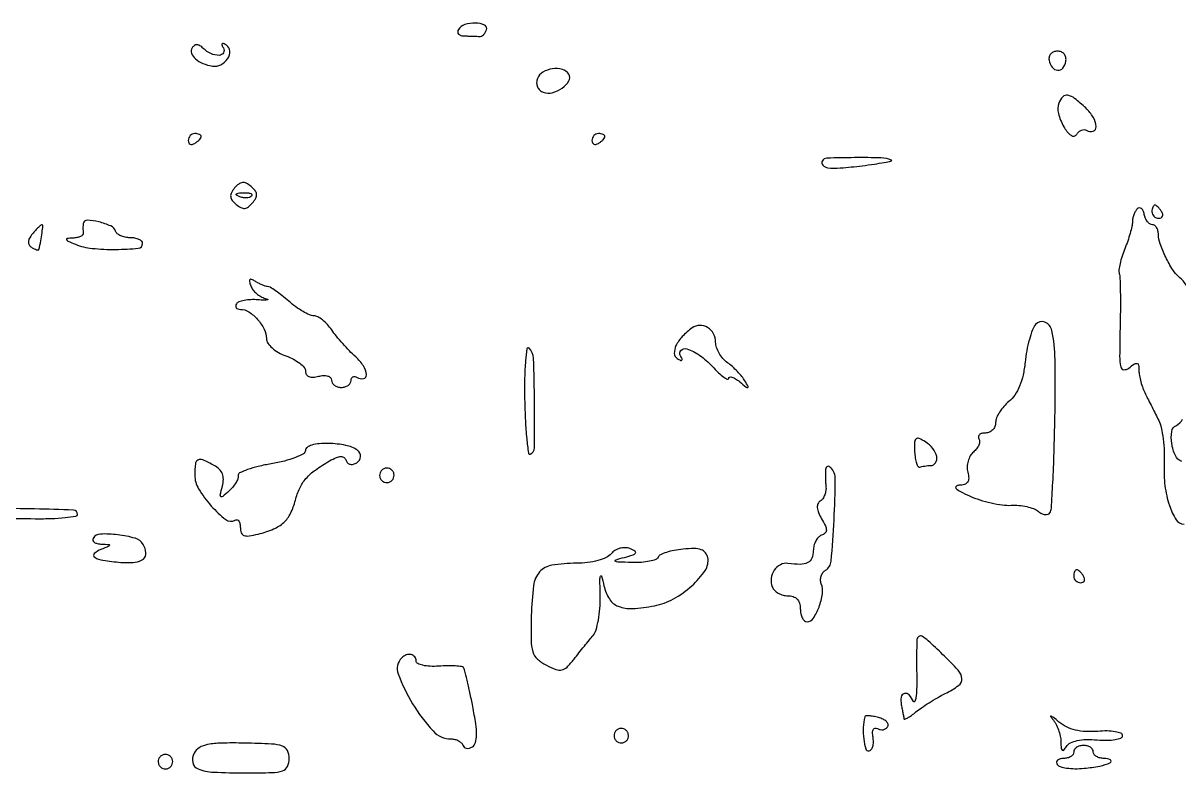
# Model space of a CAD drawing. Extents: x 0 to 5034, y 0 to 2560.
# Drawn here: x 197.6 to 375.1, y 159.8 to 275 of the extents above; entities that cross this region are included whole.
import ezdxf

# ---------------------------------------------------------------- set-up
doc = ezdxf.new("R2010")
doc.units = 0

msp = doc.modelspace()

# ---------------------------------------------------------------- linework, layer by layer
for points in [[(264.5, 274, 0.139169), (264.392057, 273.620352, 0.191142), (264.521475, 273.29375, 0.138808), (264.889346, 273.073267, 0.066118), (265.440983, 273, -0.004235), (266.091034, 272.994494, -0.003971), (266.755008, 272.977969, -0.003954), (267.343834, 272.953971, -0.013611), (267.725, 272.925, 0.136666), (268.028942, 272.976726, 0.076449), (268.342292, 273.187813, 0.06671), (268.617283, 273.519541, 0.059365), (268.808333, 273.925, 0.381613), (268.488239, 274.666822, 0.104608), (267.136589, 274.977413, 0.077415), (265.475169, 274.748167, 0.183412)], [(223.596556, 271.156231, 0.231292), (223.516479, 270.349891, 0.121885), (224.09651, 269.498742, 0.084922), (225.24153, 268.779907, 0.06018), (226.706312, 268.373016, 0.157933), (227.991653, 268.583799, 0.124181), (229.055987, 269.522803, 0.158332), (229.399398, 270.687518, 0.25265), (228.89405, 271.565481, 0.025211), (228.401046, 271.836839, 0.295997), (228.193627, 271.811237, 0.339828), (228.151809, 271.621791, 0.028924), (228.404508, 271.154508, -0.279231), (228.411197, 270.409971, -0.258913), (227.746776, 270.022023, -0.112709), (226.470797, 270.284239, -0.089802), (225.312868, 271.087132, 0.052882), (224.796022, 271.504856, 0.134255), (224.339883, 271.649539, 0.169123), (223.941485, 271.52855, 0.097131)], [(355.208773, 269.280512, 0.107802), (355.700228, 268.185485, 0.217734), (356.510302, 267.737258, 0.244588), (357.30442, 268.075956, 0.125055), (357.777532, 269.083333, 0.094005), (357.779264, 269.703475, 0.124194), (357.543698, 270.2147, 0.125861), (357.096808, 270.548458, 0.098081), (356.5, 270.666667, 0.090069), (355.9182, 270.561005, 0.115898), (355.46794, 270.259484, 0.124919), (355.220863, 269.808722, 0.115495)], [(276.623848, 266.462146, 0.091331), (276.503752, 265.817735, 0.102166), (276.629998, 265.199801, 0.103691), (276.988226, 264.689214, 0.096787), (277.529594, 264.35027, 0.157561), (278.907282, 264.276003, 0.08965), (280.433373, 264.989839, 0.106034), (281.441103, 266.086474, 0.278231), (281.429973, 267.113307, 0.188391), (280.452326, 267.848536, 0.102116), (278.929342, 267.953577, 0.099446), (277.456088, 267.444163, 0.169918)], [(356.714974, 262.699616, 0.157862), (356.629753, 261.10126, 0.063263), (357.464622, 259.048244, 0.094918), (358.574122, 257.735955, 0.451647), (359.426585, 257.881212, -0.073219), (359.763278, 258.28115, -0.087767), (360.182315, 258.537938, -0.100551), (360.616515, 258.614381, -0.132623), (361, 258.5, 0.220778), (361.968125, 258.384256, 0.33793), (362.426149, 259.048833, 0.122463), (361.987271, 260.508675, 0.071376), (360.833612, 261.940387, 0.019952), (359.120296, 263.413406, 0.122592), (358.068399, 263.891075, 0.252539), (357.316288, 263.648127, 0.099631)], [(223, 256.940983, 0.108972), (223.078288, 256.586039, 0.182303), (223.29375, 256.3746, 0.161196), (223.6179, 256.343488, 0.082592), (224, 256.5, 0.029505), (224.382774, 256.768994, 0.035638), (224.70625, 257.066025, 0.038439), (224.934461, 257.34829, 0.151918), (225, 257.559017, 0.210953), (224.92554, 257.727648, 0.081139), (224.70625, 257.870461, 0.061769), (224.382849, 257.967655, 0.042167), (224, 258, 0.105053), (223.618444, 257.918938, 0.099167), (223.29375, 257.688914, 0.09642), (223.076123, 257.345238, 0.093332)], [(285, 256.940983, 0.108972), (285.078288, 256.586039, 0.182303), (285.29375, 256.3746, 0.161196), (285.6179, 256.343488, 0.082592), (286, 256.5, 0.029505), (286.382774, 256.768994, 0.035638), (286.70625, 257.066025, 0.038439), (286.934461, 257.34829, 0.151918), (287, 257.559017, 0.210953), (286.92554, 257.727648, 0.081139), (286.70625, 257.870461, 0.061769), (286.382849, 257.967655, 0.042167), (286, 258, 0.105053), (285.618444, 257.918938, 0.099167), (285.29375, 257.688914, 0.09642), (285.076123, 257.345238, 0.093332)], [(320.387142, 253.819098, 0.338639), (320.453968, 253.156954, 0.175394), (321.238255, 252.758641, 0.051152), (323.141684, 252.719715, 0.010416), (326.5, 253.065489, 0.005234), (328.383828, 253.319249, 0.01011), (329.884375, 253.568473, 0.008053), (330.988684, 253.793375, 0.724732), (331, 253.906712, 0.097404), (329.405959, 254.266267, 0.008977), (325.336472, 254.305739, 0.005142), (321.093801, 254.227074, 0.252553)], [(230.120348, 249.64501, 0.052816), (229.635449, 248.91638, 0.144578), (229.517128, 248.315711, 0.144578), (229.744118, 247.747136, 0.052816), (230.35499, 247.120348, 0.052816), (231.08362, 246.635449, 0.144578), (231.684289, 246.517128, 0.144578), (232.252864, 246.744118, 0.052816), (232.879652, 247.35499, 0.052816), (233.364551, 248.08362, 0.144578), (233.482872, 248.684289, 0.144578), (233.255882, 249.252864, 0.052816), (232.64501, 249.879652, 0.052816), (231.91638, 250.364551, 0.144578), (231.315711, 250.482872, 0.144578), (230.747136, 250.255882, 0.052816)], [(232.729167, 248.395833, -0.126455), (232.402231, 248.202593, -0.060344), (231.916927, 248.123424, -0.05415), (231.359369, 248.160852, -0.051402), (230.8125, 248.316886, -0.054073), (230.395823, 248.538436, -0.470617), (230.37858, 248.720685, -0.168741), (230.670344, 248.862007, -0.018894), (231.416667, 248.921053, -0.028489), (232.112848, 248.910055, -0.077125), (232.592839, 248.799335, -0.208169), (232.77538, 248.614691, -0.296942)], [(371, 246, 0.105053), (371.081062, 245.618444, 0.099167), (371.311086, 245.29375, 0.09642), (371.654762, 245.076123, 0.093332), (372.059017, 245, 0.108972), (372.413961, 245.078288, 0.182303), (372.6254, 245.29375, 0.161196), (372.656512, 245.6179, 0.082592), (372.5, 246, 0.029505), (372.231006, 246.382774, 0.035638), (371.933975, 246.70625, 0.038439), (371.65171, 246.934461, 0.151918), (371.440983, 247, 0.210953), (371.272352, 246.92554, 0.081139), (371.129539, 246.70625, 0.061769), (371.032345, 246.382849, 0.042167)], [(199.073886, 242.589028, 0.043282), (198.608797, 241.918193, 0.115588), (198.443671, 241.36394, 0.160707), (198.564792, 240.907337, 0.110253), (198.951442, 240.530011, 0.023308), (199.359074, 240.303618, 0.041943), (199.714461, 240.163103, 0.058009), (199.975158, 240.116526, 0.361912), (200.076511, 240.190983, 0.013932), (200.365877, 241.517011, 0.016868), (200.56025, 242.775356, 0.009503), (200.66899, 243.85349, 0.438295), (200.533961, 244, 0.182026), (200.368046, 243.937528, 0.01202), (199.985822, 243.585527, 0.01615), (199.543523, 243.129577, 0.011296)], [(206.881579, 244.192582, 0.027091), (206.844635, 243.873245, 0.015254), (206.83273, 243.483134, 0.01519), (206.844752, 243.087525, 0.023966), (206.881579, 242.75, -0.229164), (206.793457, 242.458895, -0.09121), (206.451151, 242.201693, -0.06531), (205.911577, 242.015649, -0.041372), (205.25, 241.936614, 0.018202), (204.393461, 241.874315, 0.508965), (204.298184, 241.707989, 0.186434), (204.531735, 241.476588, 0.007236), (205.670632, 240.998198, 0.070848), (208.237691, 240.365274, 0.027973), (211.880019, 240.203651, 0.020345), (215.331556, 240.384228, 0.387243), (216, 241.117884, 0.20416), (215.856349, 241.45503, 0.083668), (215.436979, 241.740878, 0.063875), (214.817041, 241.935201, 0.044073), (214.083333, 242, -0.04927), (213.325201, 242.074888, -0.056166), (212.630801, 242.29666, -0.064477), (212.098583, 242.623057, -0.143509), (211.830031, 243.009908, 0.211317), (211.100131, 243.812083, 0.045389), (209.275941, 244.427379, 0.047861), (207.483121, 244.678106, 0.377759)], [(232.596006, 234.610409, 0.074774), (232.937815, 234.007398, 0.049279), (233.489981, 233.430418, 0.048664), (234.15495, 232.964033, 0.066044), (234.834551, 232.690627, -0.057707), (235.204381, 232.548933, -0.707688), (235.190029, 232.448618, -0.058938), (234.705884, 232.410185, -0.008334), (233.705972, 232.465425, 0.028796), (232.59855, 232.48124, 0.036384), (231.581411, 232.362688, 0.039521), (230.777264, 232.142067, 0.169201), (230.396955, 231.833269, 0.114907), (230.29018, 231.516133, 0.185102), (230.365312, 231.244773, 0.156492), (230.618727, 231.06226, 0.078586), (231.012412, 231, -0.146394), (232.290144, 230.617701, -0.06562), (233.629799, 229.460395, -0.064422), (234.656239, 227.955468, -0.118022), (235, 226.519409, 0.149458), (235.21486, 225.816668, 0.06264), (235.873027, 225.06406, 0.053743), (236.841903, 224.372748, 0.044262), (238, 223.850155, -0.036393), (239.148247, 223.353572, -0.046148), (240.11875, 222.727167, -0.053339), (240.792438, 222.071331, -0.174811), (241, 221.495794, 0.142068), (241.145549, 220.993883, 0.159339), (241.532179, 220.6746, 0.109699), (242.162265, 220.575673, 0.048284), (243, 220.710251, -0.049804), (243.774564, 220.832273, -0.086529), (244.419321, 220.757209, -0.126717), (244.841221, 220.503955, -0.197013), (245, 220.116631, 0.133328), (245.115603, 219.69081, 0.100509), (245.440625, 219.32801, 0.087528), (245.926814, 219.083904, 0.072803), (246.5, 219, 0.06887), (247.073318, 219.079345, 0.085131), (247.559375, 219.311086, 0.099915), (247.884374, 219.655173, 0.140337), (248, 220.059017, -0.098926), (248.071817, 220.418448, -0.176081), (248.273452, 220.637945, -0.169366), (248.57557, 220.681645, -0.090666), (248.930902, 220.542705, 0.188628), (249.918115, 220.362349, 0.378328), (250.3659, 220.945007, 0.128944), (249.908193, 222.305228, 0.064242), (248.715892, 223.694142, -0.016843), (247.760208, 224.614918, -0.011014), (246.718883, 225.736548, -0.011083), (245.751281, 226.875823, -0.020777), (245.029241, 227.844821, 0.036833), (244.372561, 228.669504, 0.039677), (243.616974, 229.366916, 0.04316), (242.877436, 229.851229, 0.124014), (242.286847, 230, -0.107184), (241.631272, 230.142168, -0.025185), (240.62861, 230.660937, -0.024813), (239.511504, 231.388749, -0.022165), (238.427485, 232.25, 0.011558), (237.387502, 233.112866, 0.015463), (236.403126, 233.843561, 0.012617), (235.559849, 234.398938, 0.134376), (235.169879, 234.515313, -0.072538), (234.830062, 234.572832, -0.02133), (234.332954, 234.757199, -0.020934), (233.784801, 235.015035, -0.021082), (233.261454, 235.317251, 0.040252), (232.727484, 235.598905, 0.314954), (232.4672, 235.544701, 0.255118), (232.392149, 235.257571, 0.030632)], [(353.135152, 228.662848, 0.083108), (352.651239, 227.83102, 0.022383), (352.174637, 226.374795, 0.022025), (351.774856, 224.647913, 0.021201), (351.522455, 222.870466, -0.030203), (351.206128, 220.89842, -0.042615), (350.672579, 219.201391, -0.049104), (349.945067, 217.830604, -0.07584), (349.044922, 216.839707, 0.042081), (348.262492, 216.086947, 0.039768), (347.600696, 215.200149, 0.042371), (347.144573, 214.317408, 0.098374), (347, 213.589707, -0.097064), (346.881094, 212.982968, -0.097459), (346.542039, 212.466977, -0.098396), (346.035919, 212.121475, -0.101048), (345.440983, 212, 0.057307), (344.88313, 211.935851, 0.123371), (344.500904, 211.739534, 0.190638), (344.351971, 211.449263, 0.164171), (344.429973, 211.113307, -0.156487), (344.535423, 210.688147, -0.080897), (344.409937, 210.149245, -0.067484), (344.081545, 209.582269, -0.054636), (343.592224, 209.076539, 0.089981), (343.100327, 208.490867, 0.061557), (342.764345, 207.6876, 0.059833), (342.626801, 206.799622, 0.072609), (342.719866, 205.963232, -0.052473), (342.860411, 205.0391, -0.161478), (342.691401, 204.438058, -0.176038), (342.209938, 204.088502, -0.064718), (341.366631, 203.960858, 0.162668), (340.926303, 203.803373, 0.449891), (340.909135, 203.514117, 0.076281), (341.582026, 203.021143, 0.013315), (343, 202.330248, 0.029264), (344.549989, 201.732187, 0.021986), (346.314233, 201.251939, 0.022399), (348.019484, 200.946886, 0.04663), (349.3676, 200.894235, -0.035332), (350.560375, 200.874581, -0.032516), (351.772771, 200.688713, -0.034104), (352.831902, 200.378055, -0.085012), (353.528572, 199.976287, 0.057252), (354.061996, 199.628064, 0.08476), (354.595239, 199.466115, 0.111882), (355.043412, 199.50977, 0.176109), (355.343554, 199.746865, 0.123985), (355.559282, 200.427669, 0.002103), (355.780549, 204.378593, 0.00524), (355.97146, 209.003063, 0.003445), (356.098722, 214.329283, 0.007459), (356.117325, 223.269853, 0.047798), (355.628268, 227.765406, 0.252938), (354.564869, 229.029536, 0.324195)], [(300.409316, 228.15748, 0.045952), (298.878437, 226.820559, 0.076985), (297.905403, 225.420687, 0.120752), (297.647618, 224.231178, 0.25276), (298.10595, 223.434519, 0.025211), (298.598954, 223.163161, 0.295997), (298.806373, 223.188763, 0.339828), (298.848191, 223.378209, 0.028924), (298.595492, 223.845492, -0.334614), (298.674465, 224.699325, -0.2951), (299.555545, 224.932626, -0.075234), (301.553102, 223.929854, -0.051971), (303.459531, 222.260218, 0.014763), (304.435508, 221.268091, 0.031916), (305.253737, 220.578526, 0.056895), (305.810008, 220.25796, 0.539803), (306, 220.382663, -0.327454), (306.149417, 220.586349, -0.150593), (306.497013, 220.588455, -0.067988), (307.041866, 220.339464, -0.029281), (307.691958, 219.872445, 0.003775), (308.700368, 219.067013, 0.208539), (308.92965, 219.007191, 0.519123), (308.992983, 219.135933, 0.007612), (308.503165, 220, 0.039122), (308.036956, 220.668272, 0.019301), (307.349092, 221.443219, 0.019024), (306.569167, 222.1968, 0.026305), (305.811207, 222.806704, -0.058765), (305.11824, 223.44247, -0.047095), (304.532042, 224.268979, -0.048667), (304.132285, 225.151019, -0.082253), (304, 225.949715, 0.126129), (303.668841, 227.241606, 0.130141), (302.759474, 228.197049, 0.140613), (301.554649, 228.532933, 0.155872)], [(274.665263, 217.200704, 0.007437), (274.777712, 213.881605, 0.012877), (274.983122, 211.129269, 0.006912), (275.236267, 208.919682, 0.480889), (275.515263, 208.75, 0.312392), (276.185027, 209.697838, 0.004931), (276.183099, 216.658246, 0.006358), (276.026833, 223.494625, 0.189577), (275.35, 225.050704, 0.612953), (275.025055, 224.945192, 0.017513), (274.798234, 223.095682, 0.017495), (274.662053, 220.480245, 0.009007)], [(240.999402, 209.326274, -0.27402), (240.69907, 208.818822, -0.032099), (239.457637, 208.238449, -0.031286), (237.761641, 207.694079, -0.020432), (235.75, 207.27125, 0.016918), (233.748626, 206.865242, 0.027545), (232.087505, 206.371247, 0.026433), (230.870681, 205.861099, 0.332162), (230.654273, 205.444976, -0.133028), (230.606643, 204.982726, -0.042038), (230.30138, 204.352725, -0.038592), (229.826598, 203.676847, -0.034404), (229.236298, 203.053661, -0.010048), (228.296002, 202.222922, -0.353181), (228.022147, 202.216208, -0.292795), (227.920106, 202.498706, -0.008185), (228.241828, 203.816749, 0.057568), (228.391045, 204.86975, 0.101082), (228.23786, 205.732518, 0.106609), (227.767553, 206.435524, 0.069454), (226.975544, 207.013088, 0.01984), (225.239522, 207.855375, 0.221419), (224.490631, 207.837579, 0.257106), (224.090127, 207.262001, 0.026159), (224, 205.540469, 0.137399), (224.596165, 203.411956, 0.045629), (226.542412, 200.783545, 0.044563), (228.775098, 198.690356, 0.314183), (230.182073, 198.612527, -0.200016), (230.49138, 198.662048, -0.182321), (230.759734, 198.479735, -0.105365), (230.941453, 198.053988, -0.048402), (231, 197.450609, 0.091582), (231.144838, 196.666484, 0.21915), (231.5582, 196.26243, 0.124243), (232.335934, 196.188078, 0.023503), (233.744406, 196.471986, 0.036782), (236.106712, 197.253351, 0.086469), (237.669963, 198.245399, 0.0953), (238.71516, 199.641078, 0.05176), (239.451258, 201.661817, -0.048111), (240.118293, 203.535254, -0.069577), (241.075849, 205.00598, -0.059275), (242.520074, 206.314979, -0.025484), (244.717356, 207.713938, -0.024385), (245.766562, 208.243254, -0.097694), (246.464444, 208.402032, -0.184123), (246.930125, 208.239797, -0.138283), (247.237704, 207.786887, 0.124105), (247.483856, 207.401753, 0.137493), (247.874483, 207.197455, 0.116692), (248.367143, 207.209146, 0.074516), (248.896149, 207.435817, 0.243264), (249.464914, 208.384739, 0.264702), (248.99586, 209.343899, 0.100948), (247.191024, 210.101058, 0.041897), (244.550698, 210.398704, 0.027497), (243.113609, 210.360658, 0.053006), (241.983823, 210.146467, 0.076844), (241.245301, 209.792757, 0.247702)], [(334.560057, 209.119398, 0.024353), (334.651531, 208.132717, 0.043992), (334.83569, 207.342886, 0.062511), (335.074759, 206.837507, 0.355102), (335.337361, 206.75, -0.036487), (335.661851, 206.846064, -0.016411), (336.0991, 206.926562, -0.016146), (336.568614, 206.981727, -0.02117), (337, 207, 0.254089), (337.769954, 207.418278, 0.199203), (337.945003, 208.368135, 0.115182), (337.358229, 209.613334, 0.085918), (336.222696, 210.628851, 0.033028), (335.236418, 211.15773, 0.299319), (334.776732, 211.085677, 0.204967), (334.546331, 210.582395, 0.017185)], [(252.552786, 206.08541, 0.099038), (252.401684, 205.679226, 0.097945), (252.417584, 205.244476, 0.097945), (252.597789, 204.848514, 0.099038), (252.91459, 204.552786, 0.099038), (253.320774, 204.401684, 0.097945), (253.755524, 204.417584, 0.097945), (254.151486, 204.597789, 0.099038), (254.447214, 204.91459, 0.099038), (254.598316, 205.320774, 0.097945), (254.582416, 205.755524, 0.097945), (254.402211, 206.151486, 0.099038), (254.08541, 206.447214, 0.099038), (253.679226, 206.598316, 0.097945), (253.244476, 206.582416, 0.097945), (252.848514, 206.402211, 0.099038)], [(320.884846, 206.416667, 0.026595), (320.851418, 205.951847, 0.009293), (320.8514, 205.281232, 0.009198), (320.878735, 204.541893, 0.010612), (320.932696, 203.83859, -0.059278), (320.91862, 203.155987, -0.055298), (320.746027, 202.478702, -0.059324), (320.449641, 201.907325, -0.105438), (320.068329, 201.542229, 0.150914), (319.706187, 201.12737, 0.123698), (319.605058, 200.545022, 0.081346), (319.789663, 199.779189, 0.033534), (320.270479, 198.822986, -0.021957), (320.851466, 197.731255, -0.113791), (320.998627, 197.068614, -0.20759), (320.799537, 196.619711, -0.099461), (320.25, 196.286013, 0.118119), (319.771788, 195.970923, 0.066996), (319.367188, 195.403287, 0.060975), (319.093162, 194.683282, 0.060539), (319, 193.916667, -0.098158), (318.773593, 192.774503, -0.180263), (318.137064, 192.088592, -0.119161), (316.982217, 191.819625, -0.032723), (315.106479, 191.958312, 0.155129), (313.941405, 191.760024, 0.127516), (312.996908, 190.914699, 0.118006), (312.534678, 189.656859, 0.121503), (312.699509, 188.340684, 0.108159), (313.036856, 187.827898, 0.066426), (313.618924, 187.393826, 0.061852), (314.344835, 187.100037, 0.065348), (315.106989, 187, -0.081193), (315.915417, 186.867851, -0.122815), (316.513374, 186.485871, -0.118272), (316.876378, 185.85549, -0.071879), (317, 185, 0.049638), (317.076167, 184.23466, 0.069629), (317.303216, 183.5875, 0.089792), (317.63814, 183.151975, 0.18614), (318.032224, 183, 0.253339), (318.994695, 183.521109, 0.055072), (319.877073, 185.265581, 0.054316), (320.39612, 187.300634, 0.126918), (320.222881, 188.850925, -0.088071), (320.11432, 189.4213, -0.079368), (320.201849, 190.016508, -0.080934), (320.467456, 190.544709, -0.097754), (320.873511, 190.921826, 0.236787), (321.741807, 192.331044, 0.009067), (322.178734, 198.64693, 0.009809), (322.37585, 204.93896, 0.201955), (321.675706, 206.657628, 0.08444), (321.408857, 206.846894, 0.188223), (321.164662, 206.865574, 0.19744), (320.980412, 206.71486, 0.092853)], [(192.344738, 199.75, 0.243578), (192.30826, 199.264511, 0.266162), (192.682283, 198.981545, 0.028863), (193.99526, 198.889874, 0.000862), (199.5, 198.833333, 0.010313), (201.992205, 198.863436, 0.017076), (204.090768, 199.003937, 0.011134), (205.756836, 199.210355, 0.372009), (206.000486, 199.492126, 0.402119), (205.364302, 200.156159, 0.005817), (199.392897, 200.338435, 0.006558), (193.451088, 200.372699, 0.258167)], [(208.383375, 195.811298, 0.222647), (208.347107, 195.498485, 0.165198), (208.560654, 195.217672, 0.09401), (209.033024, 195.014761, 0.044886), (209.690983, 194.929715, -0.005569), (210.808895, 194.873805, -0.440334), (210.908357, 194.750839, -0.264279), (210.780195, 194.587802, -0.00365), (209.566376, 194.102217, 0.097848), (208.577131, 193.470481, 0.485837), (208.632016, 192.907056, 0.107098), (209.889481, 192.439761, 0.015129), (212.650833, 192.128731, 0.041256), (214.839479, 192.12995, 0.150134), (216.115112, 192.641029, 0.252476), (216.509916, 193.582497, 0.114505), (216.06922, 194.887999, 0.185927), (214.83751, 195.823507, 0.040611), (212.17974, 196.364294, 0.039525), (209.51715, 196.472313, 0.249693)], [(287.950668, 193.440559, -0.113917), (287.202794, 192.870586, -0.039367), (285.916841, 192.407483, -0.035731), (284.333454, 192.09386, -0.030109), (282.627555, 191.984687, 0.036831), (278.830476, 191.690443, 0.178601), (276.969653, 190.663116, 0.148763), (276.032782, 188.551161, 0.023279), (275.684509, 183.953882, 0.009416), (275.645628, 180.153662, 0.071495), (275.915014, 178.387346, 0.134815), (276.614623, 177.27666, 0.065551), (278, 176.308888, 0.030594), (279.468219, 175.65731, 0.144922), (280.376331, 175.594856, 0.143538), (281.17687, 176.036678, 0.029816), (282.249649, 177.255513, -0.002085), (283.005894, 178.217344, -0.001647), (283.831808, 179.251798, -0.001665), (284.60493, 180.207085, -0.004138), (285.178769, 180.899543, 0.103886), (285.628768, 181.736655, 0.026676), (285.985172, 183.239354, 0.025991), (286.215571, 185.035714, 0.023823), (286.26769, 186.899543, -0.002371), (286.229561, 189.451673, -0.0889), (286.325359, 190.019493, -0.737534), (286.482679, 190.012468, -0.008725), (286.846275, 188.512211, 0.087222), (287.685345, 186.495793, 0.157951), (289.051089, 185.370533, 0.109919), (291.202834, 185.030165, 0.030852), (294.59969, 185.452724, 0.080436), (297.514522, 186.503437, 0.057088), (300.346975, 188.527908, 0.060651), (302.38609, 190.876221, 0.198814), (302.788948, 192.849598, 0.123504), (302.435037, 193.607452, 0.14014), (301.779292, 194.065445, 0.083814), (300.697417, 194.244445, 0.023663), (298.984805, 194.157738, 0.023189), (297.625926, 193.96032, 0.031447), (296.425745, 193.649367, 0.032444), (295.506047, 193.280691, 0.195628), (295.166667, 192.907738, -0.223487), (294.816013, 192.561458, -0.035025), (293.854167, 192.295929, -0.033248), (292.595384, 192.127695, -0.023397), (291.166667, 192.09968, -0.002779), (288.981797, 192.17123, -0.141041), (288.579685, 192.303829, -0.626374), (288.606199, 192.482718, -0.008207), (290, 192.89572, 0.011082), (291.325485, 193.296782, 0.177908), (291.686875, 193.581988, 0.427591), (291.611154, 193.86943, 0.03455), (290.823113, 194.236599, 0.087116), (290.082097, 194.381535, 0.072553), (289.284772, 194.280948, 0.071597), (288.539621, 193.954159, 0.08063)], [(359, 190, 0.105053), (359.081062, 189.618444, 0.099167), (359.311086, 189.29375, 0.09642), (359.654762, 189.076123, 0.093332), (360.059017, 189, 0.108972), (360.413961, 189.078288, 0.182303), (360.6254, 189.29375, 0.161196), (360.656512, 189.6179, 0.082592), (360.5, 190, 0.029505), (360.231006, 190.382774, 0.035638), (359.933975, 190.70625, 0.038439), (359.65171, 190.934461, 0.151918), (359.440983, 191, 0.210953), (359.272352, 190.92554, 0.081139), (359.129539, 190.70625, 0.061769), (359.032345, 190.382849, 0.042167)], [(334.911139, 180.25, 0.026405), (334.878279, 179.7462, 0.001644), (334.864755, 178.251563, 0.002428), (334.863145, 176.469837, 0.001799), (334.878018, 174.5, -0.009964), (334.86187, 172.661054, -0.025604), (334.755759, 171.335938, -0.076248), (334.584561, 170.747903, -0.645009), (334.383545, 170.75, 0.084855), (333.724447, 171.747376, 0.276381), (332.993443, 171.956188, 0.293548), (332.499454, 171.413747, 0.08943), (332.511973, 170.25, -0.000051), (332.645849, 169.550265, -0.000062), (332.771045, 168.895097, -0.000052), (332.87624, 168.34391, -0.000439), (332.923489, 168.095012, 0.473841), (333.056117, 168.022718, 0.033254), (333.491587, 168.234374, 0.028128), (334.073044, 168.611304, 0.014975), (334.75, 169.138142, -0.022394), (335.614782, 169.790794, -0.010324), (336.79375, 170.565031, -0.010202), (338.0691, 171.329561, -0.013933), (339.25, 171.96211, 0.039515), (341.306367, 173.202831, 0.259312), (341.802401, 174.252446, 0.170518), (341.252884, 175.53869, 0.016634), (338.851686, 177.991302, 0.004832), (336.64117, 180.06329, 0.055788), (335.683205, 180.764603, 0.29602), (335.196255, 180.737732, 0.208478)], [(255.783269, 177.449936, 0.292629), (255.243326, 174.989633, 0.048547), (257.456394, 170.41222, 0.048233), (260.600983, 166.221613, 0.210701), (263.371212, 165, -0.061574), (263.955118, 164.927819, -0.062195), (264.501752, 164.715663, -0.068371), (264.930671, 164.402291, -0.11846), (265.166667, 164.032046, 0.138434), (265.383037, 163.720327, 0.130773), (265.735168, 163.559327, 0.108727), (266.175563, 163.58041, 0.075145), (266.633904, 163.782046, 0.185473), (267.110068, 164.422164, 0.065963), (267.273124, 165.570475, 0.039216), (267.151612, 167.326868, 0.011431), (266.691852, 170, 0.004155), (266.254673, 172.14019, 0.006067), (265.831117, 174.017152, 0.003177), (265.444287, 175.594929, 0.10103), (265.272608, 175.952007, 0.204454), (264.978794, 176.119419, 0.0143), (264.012417, 176.202695, 0.018425), (262.816988, 176.227225, 0.012729), (261.46466, 176.170681, -0.028094), (260.136957, 176.155981, -0.045349), (259.017744, 176.308842, -0.058303), (258.236619, 176.587662, -0.285248), (258, 176.968674, 0.163636), (257.784119, 177.610648, 0.178927), (257.231639, 177.96313, 0.145938), (256.486605, 177.906365, 0.105267)], [(326.9, 168.40638, 0.051405), (326.670654, 166.761794, 0.039759), (326.749626, 164.953106, 0.038996), (327.051986, 163.46962, 0.379759), (327.55, 163.153277, 0.196727), (327.8878, 163.359668, 0.087362), (328.123596, 163.836114, 0.066848), (328.225548, 164.502635, 0.04656), (328.168623, 165.262588, -0.039813), (328.103382, 166.000062, -0.121009), (328.218368, 166.486346, -0.247947), (328.483759, 166.67249, -0.171437), (328.849525, 166.592999, 0.087932), (329.27837, 166.422626, 0.094623), (329.728315, 166.416298, 0.100062), (330.129177, 166.573662, 0.111378), (330.419654, 166.869998, 0.213351), (330.471212, 167.254843, 0.125922), (330.22944, 167.660245, 0.083686), (329.709854, 168.027695, 0.048232), (328.988753, 168.29269, 0.019173), (328.219213, 168.462704, 0.03119), (327.554821, 168.540616, 0.03266), (327.051964, 168.535124, 0.323997)], [(355.75, 168.023466, -0.05784), (356.230072, 167.329299, -0.035055), (356.637311, 166.415956, -0.034748), (356.918073, 165.439101, -0.050777), (357.015313, 164.55, 0.015925), (357.053666, 163.575031, 0.205425), (357.217066, 163.258374, 0.408423), (357.465749, 163.279885, 0.036036), (357.878943, 163.838367, -0.138966), (358.489062, 164.384042, -0.061245), (359.521776, 164.739157, -0.047359), (360.910375, 164.89845, -0.026384), (362.613631, 164.841903, 0.023981), (364.103273, 164.785286, 0.039465), (365.358379, 164.897102, 0.048129), (366.249415, 165.137888, 0.312265), (366.5, 165.5, 0.310124), (366.251495, 165.862122, 0.049156), (365.375211, 166.104348, 0.04003), (364.138587, 166.217743, 0.024347), (362.67093, 166.163033, -0.032984), (360.837346, 166.126359, -0.048895), (359.247821, 166.356289, -0.054573), (357.870236, 166.85978, -0.058741), (356.67093, 167.640036, 0.00732), (355.88262, 168.276857, 0.067687), (355.504898, 168.498014, 0.740479), (355.443872, 168.424157, 0.034114)], [(288.552786, 166.08541, 0.099038), (288.401684, 165.679226, 0.097945), (288.417584, 165.244476, 0.097945), (288.597789, 164.848514, 0.099038), (288.91459, 164.552786, 0.099038), (289.320774, 164.401684, 0.097945), (289.755524, 164.417584, 0.097945), (290.151486, 164.597789, 0.099038), (290.447214, 164.91459, 0.099038), (290.598316, 165.320774, 0.097945), (290.582416, 165.755524, 0.097945), (290.402211, 166.151486, 0.099038), (290.08541, 166.447214, 0.099038), (289.679226, 166.598316, 0.097945), (289.244476, 166.582416, 0.097945), (288.848514, 166.402211, 0.099038)], [(223.897983, 162.810688, 0.174537), (223.683931, 161.349758, 0.256849), (224.503835, 160.382118, 0.080065), (226.864265, 159.890743, 0.011363), (231.83429, 159.777778, 0.006605), (235.90371, 159.831539, 0.073671), (237.497042, 160.110784, 0.207552), (238.231949, 160.768285, 0.108331), (238.5, 161.990951, 0.112833), (238.22042, 163.214092, 0.199953), (237.459591, 163.890416, 0.071127), (235.811097, 164.207368, 0.006585), (231.650687, 164.352062, 0.009862), (228.061557, 164.35878, 0.044631), (225.981752, 164.135271, 0.084343), (224.698842, 163.64571, 0.13758)], [(359, 163, -0.153634), (358.879982, 162.618621, -0.097988), (358.542039, 162.29375, -0.080552), (358.037096, 162.074545, -0.062283), (357.440983, 162, 0.060126), (356.885122, 161.932914, 0.128576), (356.507624, 161.728661, 0.19144), (356.365085, 161.426501, 0.155242), (356.452849, 161.076292, 0.185377), (356.895784, 160.73913, 0.035419), (357.90242, 160.521174, 0.03347), (359.180137, 160.424516, 0.025321), (360.585892, 160.483651, 0.024256), (362.994923, 160.826027, 0.067027), (364.61596, 161.369583, 0.61704), (364.619048, 161.770573, 0.118751), (363.666667, 162, -0.05808), (363.029224, 162.074296, -0.077243), (362.489583, 162.29375, -0.096011), (362.128, 162.618547, -0.163305), (362, 163, 0.148195), (361.884432, 163.381354, 0.098894), (361.559375, 163.70625, 0.082425), (361.073457, 163.925306, 0.064853), (360.5, 164, 0.064853), (359.926543, 163.925306, 0.082425), (359.440625, 163.70625, 0.098894), (359.115568, 163.381354, 0.148195)], [(218.552786, 162.08541, 0.099038), (218.401684, 161.679226, 0.097945), (218.417584, 161.244476, 0.097945), (218.597789, 160.848514, 0.099038), (218.91459, 160.552786, 0.099038), (219.320774, 160.401684, 0.097945), (219.755524, 160.417584, 0.097945), (220.151486, 160.597789, 0.099038), (220.447214, 160.91459, 0.099038), (220.598316, 161.320774, 0.097945), (220.582416, 161.755524, 0.097945), (220.402211, 162.151486, 0.099038), (220.08541, 162.447214, 0.099038), (219.679226, 162.598316, 0.097945), (219.244476, 162.582416, 0.097945), (218.848514, 162.402211, 0.099038)]]:
    msp.add_lwpolyline(points, format="xyb", close=True)
for points in [[(376.308279, 234.63374, 0.096877), (375.134091, 236, -0.088915), (374.193064, 237.060614, -0.024571), (373.122336, 239.024162, -0.024604), (372.249139, 241.0843, -0.088152), (372, 242.486431, 0.05932), (371.931083, 243.065274, 0.078252), (371.727789, 243.555389, 0.096663), (371.426783, 243.883658, 0.160345), (371.073324, 244, -0.152396), (370.69488, 244.118089, -0.075023), (370.323883, 244.466978, -0.063556), (370.015788, 244.981665, -0.053), (369.823324, 245.589711, 0.054745), (369.645452, 246.144938, 0.123421), (369.374664, 246.490259, 0.198941), (369.061062, 246.576184, 0.167621), (368.75, 246.423045, 0.067948), (368.462569, 246.041377, 0.038775), (368.220312, 245.516309, 0.037945), (368.055123, 244.93949, 0.050809), (368, 244.398433, -0.055052), (367.926032, 243.728659, -0.014286), (367.658815, 242.675807, -0.014352), (367.28312, 241.485899, -0.014196), (366.838518, 240.3151, 0.019882), (366.41631, 239.16401, 0.022748), (366.107837, 238.033186, 0.02266), (365.935457, 237.061093, 0.106979), (365.98211, 236.5, -0.066672), (366.095865, 235.808119, -0.003714), (366.144861, 233.619358, -0.005676), (366.154272, 231.00613, -0.004121), (366.107757, 228.097815, 0.004564), (366.042631, 223.787307, 0.056016), (366.216417, 222.152945, 0.328471), (366.700286, 221.730088, 0.196523), (367.464165, 221.97026, -0.019087), (368.306589, 222.616749, -0.215099), (368.710085, 222.695456, -0.309962), (368.942817, 222.439832, -0.034367), (369, 221.608876, 0.045749), (369.070434, 220.84069, 0.021624), (369.29375, 219.869927, 0.021222), (369.617068, 218.86676, 0.028046), (370, 217.986431, 0.000284), (370.458451, 217.077034, 0.000162), (371.013702, 215.978059, 0.000161), (371.573424, 214.872011, 0.000267), (372.046646, 213.938877, -0.065906), (372.436005, 212.832015, -0.020992), (372.722953, 211.105004, -0.020544), (372.884168, 209.13344, -0.021529), (372.87921, 207.185992, 0.041514), (373.002246, 203.896262, 0.050035), (373.678024, 200.879207, 0.059236), (374.712471, 198.674294, 0.259019), (375.926776, 198, -0.297278)], [(375.581787, 207.606989, -0.195141), (374.599886, 208.525116, -0.071372), (374.043896, 210.381424, -0.074519), (374.044366, 212.239978, -0.256289), (374.75, 213.166667, 0.188493), (375.691976, 214.118947, 0.006362)]]:
    msp.add_lwpolyline(points, format="xyb")

doc.saveas('drawing.dxf')
